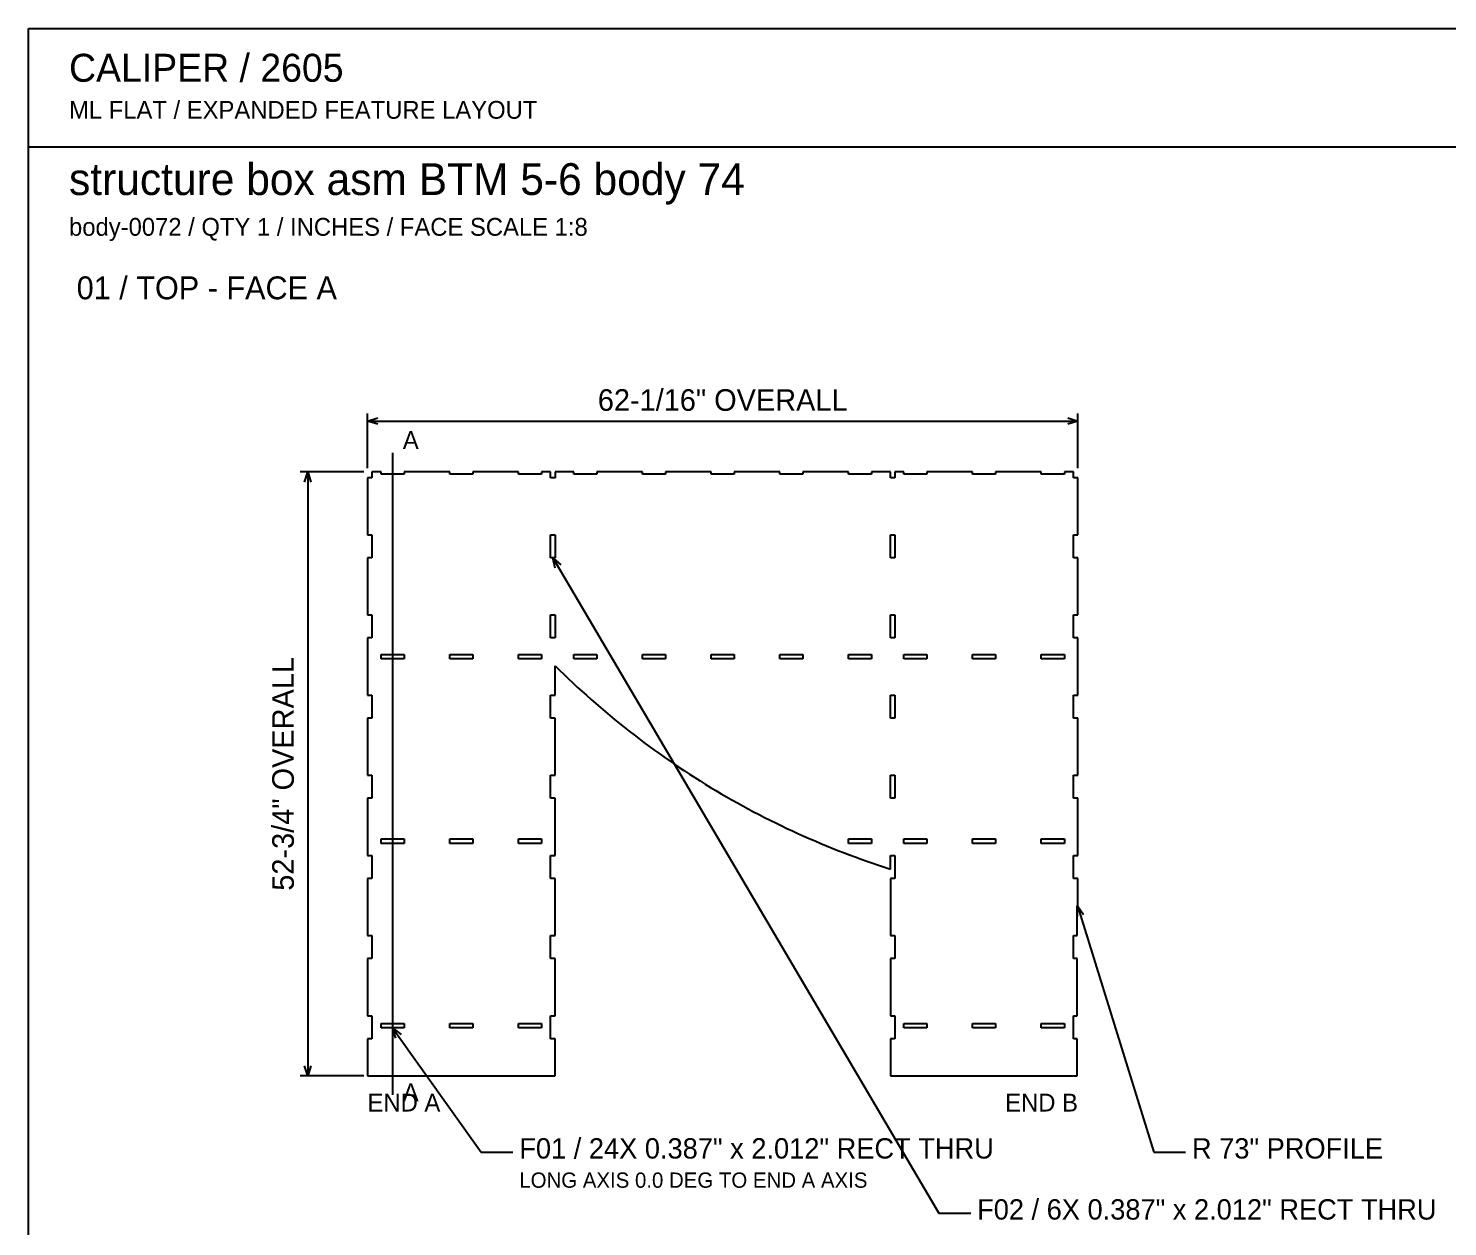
# Model space of a CAD drawing. Header units: inches. Extents: x 4 to 268, y 4 to 172.
# Drawn here: x 3.8 to 127.8, y 67.6 to 172.2 of the extents above; entities that cross this region are included whole.
import ezdxf
from ezdxf.enums import TextEntityAlignment as Align

# ---------------------------------------------------------------- set-up
doc = ezdxf.new("R2010")
doc.units = ezdxf.units.IN
doc.header["$MEASUREMENT"] = 0

msp = doc.modelspace()

# ---------------------------------------------------------------- linework, layer by layer
at = {"layer": 'ANNOTATION'}
for p, q in [((33.41, 133.82), (33.41, 138.6)), ((33.41, 137.93), (34.3, 138.21)), ((33.41, 137.93), (95.48, 137.93)), ((34.3, 137.65), (33.41, 137.93)), ((94.59, 138.21), (95.48, 137.93)), ((95.48, 137.93), (94.59, 137.65)), ((95.48, 133.82), (95.48, 138.6)), ((35.6, 135.15), (35.6, 79.07)), ((33.08, 133.49), (27.52, 133.49)), ((27.91, 132.6), (28.19, 133.49)), ((28.19, 133.49), (28.19, 80.74)), ((28.19, 133.49), (28.47, 132.6)), ((49.6, 125.98), (83.33, 68.74)), ((49.81, 125.07), (49.6, 125.98)), ((49.6, 125.98), (50.29, 125.36)), ((95.44, 95.59), (102.11, 74.07)), ((95.44, 94.66), (95.44, 95.59)), ((95.44, 95.59), (95.97, 94.82)), ((35.6, 84.92), (43.33, 74.07)), ((35.89, 84.03), (35.6, 84.92)), ((35.6, 84.92), (36.34, 84.36)), ((33.08, 80.74), (27.52, 80.74)), ((28.19, 80.74), (27.91, 81.62)), ((28.47, 81.62), (28.19, 80.74)), ((43.33, 74.07), (46.11, 74.07)), ((102.11, 74.07), (104.89, 74.07)), ((83.33, 68.74), (86.11, 68.74))]:
    msp.add_line(p, q, dxfattribs=at)
at = {"layer": 'OUTLINE'}
for p, q in [((3.78, 172.22), (268.22, 172.22)), ((3.78, 3.78), (3.78, 172.22)), ((3.78, 161.89), (268.22, 161.89)), ((33.79, 132.98), (33.41, 132.98)), ((33.41, 132.98), (33.41, 127.99)), ((34.59, 133.49), (33.79, 133.49)), ((33.79, 133.49), (33.79, 132.98)), ((34.59, 133.29), (34.59, 133.49)), ((36.6, 133.29), (34.59, 133.29)), ((40.59, 133.49), (36.6, 133.49)), ((36.6, 133.49), (36.6, 133.29)), ((40.59, 133.29), (40.59, 133.49)), ((42.6, 133.29), (40.59, 133.29)), ((46.59, 133.49), (42.6, 133.49)), ((42.6, 133.49), (42.6, 133.29)), ((46.59, 133.29), (46.59, 133.49)), ((48.6, 133.29), (46.59, 133.29)), ((49.4, 133.49), (48.6, 133.49)), ((48.6, 133.49), (48.6, 133.29)), ((49.4, 132.98), (49.4, 133.49)), ((49.79, 132.98), (49.4, 132.98)), ((51.44, 133.49), (49.79, 133.49)), ((49.79, 133.49), (49.79, 132.98)), ((51.44, 133.29), (51.44, 133.49)), ((53.45, 133.29), (51.44, 133.29)), ((57.44, 133.49), (53.45, 133.49)), ((53.45, 133.49), (53.45, 133.29)), ((57.44, 133.29), (57.44, 133.49)), ((59.45, 133.29), (57.44, 133.29)), ((63.44, 133.49), (59.45, 133.49)), ((59.45, 133.49), (59.45, 133.29)), ((63.44, 133.29), (63.44, 133.49)), ((65.45, 133.29), (63.44, 133.29)), ((69.44, 133.49), (65.45, 133.49)), ((65.45, 133.49), (65.45, 133.29)), ((69.44, 133.29), (69.44, 133.49)), ((71.45, 133.29), (69.44, 133.29)), ((75.44, 133.49), (71.45, 133.49)), ((71.45, 133.49), (71.45, 133.29)), ((75.44, 133.29), (75.44, 133.49)), ((77.45, 133.29), (75.44, 133.29)), ((79.09, 133.49), (77.45, 133.49)), ((77.45, 133.49), (77.45, 133.29)), ((79.09, 132.98), (79.09, 133.49)), ((79.48, 132.98), (79.09, 132.98)), ((80.28, 133.49), (79.48, 133.49)), ((79.48, 133.49), (79.48, 132.98)), ((80.28, 133.29), (80.28, 133.49)), ((82.29, 133.29), (80.28, 133.29)), ((86.28, 133.49), (82.29, 133.49)), ((82.29, 133.49), (82.29, 133.29)), ((86.28, 133.29), (86.28, 133.49)), ((88.29, 133.29), (86.28, 133.29)), ((92.28, 133.49), (88.29, 133.49)), ((88.29, 133.49), (88.29, 133.29)), ((92.28, 133.29), (92.28, 133.49)), ((94.29, 133.29), (92.28, 133.29)), ((95.09, 133.49), (94.29, 133.49)), ((94.29, 133.49), (94.29, 133.29)), ((95.09, 132.98), (95.09, 133.49)), ((95.48, 132.98), (95.09, 132.98)), ((95.48, 127.99), (95.48, 132.98)), ((33.41, 127.99), (33.79, 127.99)), ((33.79, 127.99), (33.79, 125.98)), ((49.4, 125.98), (49.4, 127.99)), ((49.4, 127.99), (49.79, 127.99)), ((49.79, 127.99), (49.79, 125.98)), ((79.09, 125.98), (79.09, 127.99)), ((79.09, 127.99), (79.48, 127.99)), ((79.48, 127.99), (79.48, 125.98)), ((95.09, 125.98), (95.09, 127.99)), ((95.09, 127.99), (95.48, 127.99)), ((33.79, 125.98), (33.41, 125.98)), ((33.41, 125.98), (33.41, 120.99)), ((49.79, 125.98), (49.4, 125.98)), ((79.48, 125.98), (79.09, 125.98)), ((95.48, 125.98), (95.09, 125.98)), ((95.48, 120.99), (95.48, 125.98)), ((33.41, 120.99), (33.79, 120.99)), ((33.79, 120.99), (33.79, 118.98)), ((49.4, 118.98), (49.4, 120.99)), ((49.4, 120.99), (49.79, 120.99)), ((49.79, 120.99), (49.79, 118.98)), ((79.09, 118.98), (79.09, 120.99)), ((79.09, 120.99), (79.48, 120.99)), ((79.48, 120.99), (79.48, 118.98)), ((95.09, 118.98), (95.09, 120.99)), ((95.09, 120.99), (95.48, 120.99)), ((33.79, 118.98), (33.41, 118.98)), ((33.41, 118.98), (33.41, 113.99)), ((49.79, 118.98), (49.4, 118.98)), ((79.48, 118.98), (79.09, 118.98)), ((95.48, 118.98), (95.09, 118.98)), ((95.48, 113.99), (95.48, 118.98)), ((34.59, 117.17), (34.59, 117.55)), ((34.59, 117.55), (36.6, 117.55)), ((36.6, 117.17), (34.59, 117.17)), ((36.6, 117.55), (36.6, 117.17)), ((40.59, 117.17), (40.59, 117.55)), ((40.59, 117.55), (42.6, 117.55)), ((42.6, 117.17), (40.59, 117.17)), ((42.6, 117.55), (42.6, 117.17)), ((46.59, 117.17), (46.59, 117.55)), ((46.59, 117.55), (48.6, 117.55)), ((48.6, 117.17), (46.59, 117.17)), ((48.6, 117.55), (48.6, 117.17)), ((49.79, 113.99), (49.79, 116.56)), ((49.79, 116.56), (50.17, 116.18)), ((51.44, 117.17), (51.44, 117.55)), ((51.44, 117.55), (53.45, 117.55)), ((53.45, 117.17), (51.44, 117.17)), ((53.45, 117.55), (53.45, 117.17)), ((57.44, 117.17), (57.44, 117.55)), ((57.44, 117.55), (59.45, 117.55)), ((59.45, 117.17), (57.44, 117.17)), ((59.45, 117.55), (59.45, 117.17)), ((63.44, 117.17), (63.44, 117.55)), ((63.44, 117.55), (65.45, 117.55)), ((65.45, 117.17), (63.44, 117.17)), ((65.45, 117.55), (65.45, 117.17)), ((69.44, 117.17), (69.44, 117.55)), ((69.44, 117.55), (71.45, 117.55)), ((71.45, 117.17), (69.44, 117.17)), ((71.45, 117.55), (71.45, 117.17)), ((75.44, 117.17), (75.44, 117.55)), ((75.44, 117.55), (77.45, 117.55)), ((77.45, 117.17), (75.44, 117.17)), ((77.45, 117.55), (77.45, 117.17)), ((80.28, 117.17), (80.28, 117.55)), ((80.28, 117.55), (82.29, 117.55)), ((82.29, 117.17), (80.28, 117.17)), ((82.29, 117.55), (82.29, 117.17)), ((86.28, 117.17), (86.28, 117.55)), ((86.28, 117.55), (88.29, 117.55)), ((88.29, 117.17), (86.28, 117.17)), ((88.29, 117.55), (88.29, 117.17)), ((92.28, 117.17), (92.28, 117.55)), ((92.28, 117.55), (94.29, 117.55)), ((94.29, 117.17), (92.28, 117.17)), ((94.29, 117.55), (94.29, 117.17)), ((50.17, 116.18), (50.56, 115.81)), ((50.56, 115.81), (50.95, 115.43)), ((50.95, 115.43), (51.34, 115.06)), ((51.34, 115.06), (51.74, 114.69)), ((51.74, 114.69), (52.14, 114.33)), ((52.14, 114.33), (52.54, 113.97)), ((33.41, 113.99), (33.79, 113.99)), ((33.79, 113.99), (33.79, 111.98)), ((49.4, 111.98), (49.4, 113.99)), ((49.4, 113.99), (49.79, 113.99)), ((52.54, 113.97), (52.94, 113.61)), ((52.94, 113.61), (53.35, 113.25)), ((53.35, 113.25), (53.76, 112.9)), ((53.76, 112.9), (54.17, 112.55)), ((79.09, 111.98), (79.09, 113.99)), ((79.09, 113.99), (79.48, 113.99)), ((79.48, 113.99), (79.48, 111.98)), ((95.09, 111.98), (95.09, 113.99)), ((95.09, 113.99), (95.48, 113.99)), ((33.79, 111.98), (33.41, 111.98)), ((33.41, 111.98), (33.41, 106.99)), ((49.79, 111.98), (49.4, 111.98)), ((49.79, 106.99), (49.79, 111.98)), ((54.17, 112.55), (54.58, 112.2)), ((54.58, 112.2), (55, 111.86)), ((55, 111.86), (55.42, 111.52)), ((79.48, 111.98), (79.09, 111.98)), ((95.48, 111.98), (95.09, 111.98)), ((95.48, 106.99), (95.48, 111.98)), ((55.42, 111.52), (55.84, 111.18)), ((55.84, 111.18), (56.27, 110.85)), ((56.27, 110.85), (56.7, 110.51)), ((56.7, 110.51), (57.12, 110.19)), ((57.12, 110.19), (57.56, 109.86)), ((57.56, 109.86), (57.99, 109.54)), ((57.99, 109.54), (58.43, 109.22)), ((58.43, 109.22), (58.87, 108.91)), ((58.87, 108.91), (59.31, 108.59)), ((59.31, 108.59), (59.75, 108.28)), ((59.75, 108.28), (60.2, 107.98)), ((60.2, 107.98), (60.65, 107.68)), ((33.41, 106.99), (33.79, 106.99)), ((33.79, 106.99), (33.79, 104.98)), ((49.4, 104.98), (49.4, 106.99)), ((49.4, 106.99), (49.79, 106.99)), ((60.65, 107.68), (61.1, 107.38)), ((61.1, 107.38), (61.55, 107.08)), ((61.55, 107.08), (62, 106.79)), ((62, 106.79), (62.46, 106.5)), ((79.09, 104.98), (79.09, 106.99)), ((79.09, 106.99), (79.48, 106.99)), ((79.48, 106.99), (79.48, 104.98)), ((95.09, 104.98), (95.09, 106.99)), ((95.09, 106.99), (95.48, 106.99)), ((62.46, 106.5), (62.92, 106.22)), ((62.92, 106.22), (63.38, 105.93)), ((63.38, 105.93), (63.84, 105.66)), ((63.84, 105.66), (64.31, 105.38)), ((33.79, 104.98), (33.41, 104.98)), ((33.41, 104.98), (33.41, 99.99)), ((49.79, 104.98), (49.4, 104.98)), ((49.79, 99.99), (49.79, 104.98)), ((64.31, 105.38), (64.78, 105.11)), ((64.78, 105.11), (65.25, 104.84)), ((65.25, 104.84), (65.72, 104.58)), ((65.72, 104.58), (66.19, 104.32)), ((66.19, 104.32), (66.67, 104.06)), ((79.48, 104.98), (79.09, 104.98)), ((95.48, 104.98), (95.09, 104.98)), ((95.48, 99.99), (95.48, 104.98)), ((66.67, 104.06), (67.14, 103.8)), ((67.14, 103.8), (67.62, 103.55)), ((67.62, 103.55), (68.1, 103.31)), ((68.1, 103.31), (68.59, 103.06)), ((68.59, 103.06), (69.07, 102.82)), ((69.07, 102.82), (69.56, 102.59)), ((69.56, 102.59), (70.04, 102.35)), ((70.04, 102.35), (70.53, 102.13)), ((70.53, 102.13), (71.02, 101.9)), ((71.02, 101.9), (71.52, 101.68)), ((34.59, 101.04), (34.59, 101.43)), ((34.59, 101.43), (36.6, 101.43)), ((36.6, 101.04), (34.59, 101.04)), ((36.6, 101.43), (36.6, 101.04)), ((40.59, 101.04), (40.59, 101.43)), ((40.59, 101.43), (42.6, 101.43)), ((42.6, 101.04), (40.59, 101.04)), ((42.6, 101.43), (42.6, 101.04)), ((46.59, 101.04), (46.59, 101.43)), ((46.59, 101.43), (48.6, 101.43)), ((48.6, 101.04), (46.59, 101.04)), ((48.6, 101.43), (48.6, 101.04)), ((71.52, 101.68), (72.01, 101.46)), ((72.01, 101.46), (72.51, 101.25)), ((72.51, 101.25), (73.01, 101.03)), ((73.01, 101.03), (73.51, 100.83)), ((73.51, 100.83), (74.01, 100.62)), ((74.01, 100.62), (74.51, 100.42)), ((75.44, 101.04), (75.44, 101.43)), ((75.44, 101.43), (77.45, 101.43)), ((77.45, 101.04), (75.44, 101.04)), ((77.45, 101.43), (77.45, 101.04)), ((80.28, 101.04), (80.28, 101.43)), ((80.28, 101.43), (82.29, 101.43)), ((82.29, 101.04), (80.28, 101.04)), ((82.29, 101.43), (82.29, 101.04)), ((86.28, 101.04), (86.28, 101.43)), ((86.28, 101.43), (88.29, 101.43)), ((88.29, 101.04), (86.28, 101.04)), ((88.29, 101.43), (88.29, 101.04)), ((92.28, 101.04), (92.28, 101.43)), ((92.28, 101.43), (94.29, 101.43)), ((94.29, 101.04), (92.28, 101.04)), ((94.29, 101.43), (94.29, 101.04)), ((33.41, 99.99), (33.79, 99.99)), ((33.79, 99.99), (33.79, 97.98)), ((49.4, 97.98), (49.4, 99.99)), ((49.4, 99.99), (49.79, 99.99)), ((74.51, 100.42), (75.01, 100.23)), ((75.01, 100.23), (75.52, 100.04)), ((75.52, 100.04), (76.02, 99.85)), ((76.02, 99.85), (76.53, 99.66)), ((76.53, 99.66), (77.04, 99.48)), ((77.04, 99.48), (77.55, 99.31)), ((77.55, 99.31), (78.06, 99.13)), ((79.09, 98.8), (79.09, 99.99)), ((79.09, 99.99), (79.48, 99.99)), ((79.48, 99.99), (79.48, 97.98)), ((95.09, 97.98), (95.09, 99.99)), ((95.09, 99.99), (95.48, 99.99)), ((33.79, 97.98), (33.41, 97.98)), ((33.41, 97.98), (33.41, 92.99)), ((49.79, 97.98), (49.4, 97.98)), ((49.79, 92.99), (49.79, 97.98)), ((78.06, 99.13), (78.58, 98.96)), ((78.58, 98.96), (79.09, 98.8)), ((79.48, 97.98), (79.1, 97.98)), ((79.1, 97.98), (79.1, 92.99)), ((95.48, 97.98), (95.09, 97.98)), ((95.48, 95.59), (95.48, 97.98)), ((95.41, 92.99), (95.41, 95.59)), ((95.41, 95.59), (95.41, 95.59)), ((95.41, 95.59), (95.41, 95.59)), ((95.41, 95.59), (95.41, 95.59)), ((95.41, 95.59), (95.41, 95.59)), ((95.41, 95.59), (95.42, 95.59)), ((95.42, 95.59), (95.42, 95.59)), ((95.42, 95.59), (95.42, 95.59)), ((95.42, 95.59), (95.42, 95.59)), ((95.42, 95.59), (95.42, 95.59)), ((95.42, 95.59), (95.42, 95.59)), ((95.42, 95.59), (95.42, 95.59)), ((95.42, 95.59), (95.42, 95.59)), ((95.42, 95.59), (95.42, 95.59)), ((95.42, 95.59), (95.43, 95.59)), ((95.43, 95.59), (95.43, 95.59)), ((95.43, 95.59), (95.43, 95.59)), ((95.43, 95.59), (95.43, 95.59)), ((95.43, 95.59), (95.43, 95.59)), ((95.43, 95.59), (95.43, 95.59)), ((95.43, 95.59), (95.43, 95.59)), ((95.43, 95.59), (95.43, 95.59)), ((95.43, 95.59), (95.43, 95.59)), ((95.43, 95.59), (95.43, 95.59)), ((95.43, 95.59), (95.44, 95.59)), ((95.44, 95.59), (95.44, 95.59)), ((95.44, 95.59), (95.44, 95.59)), ((95.44, 95.59), (95.44, 95.59)), ((95.44, 95.59), (95.44, 95.59)), ((95.44, 95.59), (95.44, 95.59)), ((95.44, 95.59), (95.44, 95.59)), ((95.44, 95.59), (95.44, 95.59)), ((95.44, 95.59), (95.44, 95.59)), ((95.44, 95.59), (95.45, 95.59)), ((95.45, 95.59), (95.45, 95.59)), ((95.45, 95.59), (95.45, 95.59)), ((95.45, 95.59), (95.45, 95.59)), ((95.45, 95.59), (95.45, 95.59)), ((95.45, 95.59), (95.45, 95.59)), ((95.45, 95.59), (95.45, 95.59)), ((95.45, 95.59), (95.45, 95.59)), ((95.45, 95.59), (95.45, 95.59)), ((95.45, 95.59), (95.46, 95.59)), ((95.46, 95.59), (95.46, 95.59)), ((95.46, 95.59), (95.46, 95.59)), ((95.46, 95.59), (95.46, 95.59)), ((95.46, 95.59), (95.46, 95.59)), ((95.46, 95.59), (95.46, 95.59)), ((95.46, 95.59), (95.46, 95.59)), ((95.46, 95.59), (95.46, 95.59)), ((95.46, 95.59), (95.46, 95.59)), ((95.46, 95.59), (95.46, 95.59)), ((95.46, 95.59), (95.47, 95.59)), ((95.47, 95.59), (95.47, 95.59)), ((95.47, 95.59), (95.47, 95.59)), ((95.47, 95.59), (95.47, 95.59)), ((95.47, 95.59), (95.47, 95.59)), ((95.47, 95.59), (95.47, 95.59)), ((95.47, 95.59), (95.47, 95.59)), ((95.47, 95.59), (95.47, 95.59)), ((95.47, 95.59), (95.47, 95.59)), ((95.47, 95.59), (95.48, 95.59)), ((95.48, 95.59), (95.48, 95.59)), ((95.48, 95.59), (95.48, 95.59)), ((95.48, 95.59), (95.48, 95.59)), ((33.41, 92.99), (33.79, 92.99)), ((33.79, 92.99), (33.79, 90.98)), ((49.4, 90.98), (49.4, 92.99)), ((49.4, 92.99), (49.79, 92.99)), ((79.1, 92.99), (79.48, 92.99)), ((79.48, 92.99), (79.48, 90.98)), ((95.09, 90.98), (95.09, 92.99)), ((95.09, 92.99), (95.41, 92.99)), ((33.79, 90.98), (33.41, 90.98)), ((33.41, 90.98), (33.41, 85.99)), ((49.79, 90.98), (49.4, 90.98)), ((49.79, 85.99), (49.79, 90.98)), ((79.48, 90.98), (79.1, 90.98)), ((79.1, 90.98), (79.1, 85.99)), ((95.41, 90.98), (95.09, 90.98)), ((95.41, 85.99), (95.41, 90.98)), ((33.41, 85.99), (33.79, 85.99)), ((33.79, 85.99), (33.79, 83.98)), ((49.4, 83.98), (49.4, 85.99)), ((49.4, 85.99), (49.79, 85.99)), ((79.1, 85.99), (79.48, 85.99)), ((79.48, 85.99), (79.48, 83.98)), ((95.09, 83.98), (95.09, 85.99)), ((95.09, 85.99), (95.41, 85.99)), ((34.59, 84.92), (34.59, 85.3)), ((34.59, 85.3), (36.6, 85.3)), ((36.6, 84.92), (34.59, 84.92)), ((36.6, 85.3), (36.6, 84.92)), ((40.59, 84.92), (40.59, 85.3)), ((40.59, 85.3), (42.6, 85.3)), ((42.6, 84.92), (40.59, 84.92)), ((42.6, 85.3), (42.6, 84.92)), ((46.59, 84.92), (46.59, 85.3)), ((46.59, 85.3), (48.6, 85.3)), ((48.6, 84.92), (46.59, 84.92)), ((48.6, 85.3), (48.6, 84.92)), ((80.28, 84.92), (80.28, 85.3)), ((80.28, 85.3), (82.29, 85.3)), ((82.29, 84.92), (80.28, 84.92)), ((82.29, 85.3), (82.29, 84.92)), ((86.28, 84.92), (86.28, 85.3)), ((86.28, 85.3), (88.29, 85.3)), ((88.29, 84.92), (86.28, 84.92)), ((88.29, 85.3), (88.29, 84.92)), ((92.28, 84.92), (92.28, 85.3)), ((92.28, 85.3), (94.29, 85.3)), ((94.29, 84.92), (92.28, 84.92)), ((94.29, 85.3), (94.29, 84.92)), ((33.79, 83.98), (33.41, 83.98)), ((33.41, 83.98), (33.41, 80.74)), ((49.79, 83.98), (49.4, 83.98)), ((49.79, 80.74), (49.79, 83.98)), ((79.48, 83.98), (79.1, 83.98)), ((79.1, 83.98), (79.1, 80.74)), ((95.41, 83.98), (95.09, 83.98)), ((95.41, 80.74), (95.41, 83.98)), ((33.41, 80.74), (49.79, 80.74)), ((79.1, 80.74), (95.41, 80.74))]:
    msp.add_line(p, q, dxfattribs=at)

# ---------------------------------------------------------------- texts
at = {"layer": 'ANNOTATION'}
for s, height, p in [('CALIPER / 2605', 2.4444, (7.33, 167.56)), ('ML FLAT / EXPANDED FEATURE LAYOUT', 1.5556, (7.33, 164.33)), ('structure box asm BTM 5-6 body 74', 2.7778, (7.33, 157.67)), ('body-0072 / QTY 1 / INCHES / FACE SCALE 1:8', 1.5556, (7.33, 154.11)), ('01 / TOP - FACE A', 2, (8, 148.56)), ('A', 1.56, (36.49, 135.49)), ('A', 1.56, (36.49, 78.51)), ('END A', 1.556, (33.41, 77.62)), ('F01 / 24X 0.387" x 2.012" RECT THRU', 1.7778, (46.67, 73.51)), ('R 73" PROFILE', 1.7778, (105.44, 73.51)), ('LONG AXIS 0.0 DEG TO END A AXIS', 1.3333, (46.67, 70.96)), ('F02 / 6X 0.387" x 2.012" RECT THRU', 1.7778, (86.67, 68.18))]:
    msp.add_text(s, height=height, dxfattribs=at).set_placement(p)
msp.add_text('62-1/16" OVERALL', height=1.8889, dxfattribs=at).set_placement((64.44, 138.82), align=Align.CENTER)
msp.add_text('52-3/4" OVERALL', height=1.8889, rotation=90, dxfattribs=at).set_placement((26.97, 107.11), align=Align.CENTER)
msp.add_text('END B', height=1.556, dxfattribs=at).set_placement((95.48, 77.62), align=Align.RIGHT)

doc.saveas('drawing.dxf')
